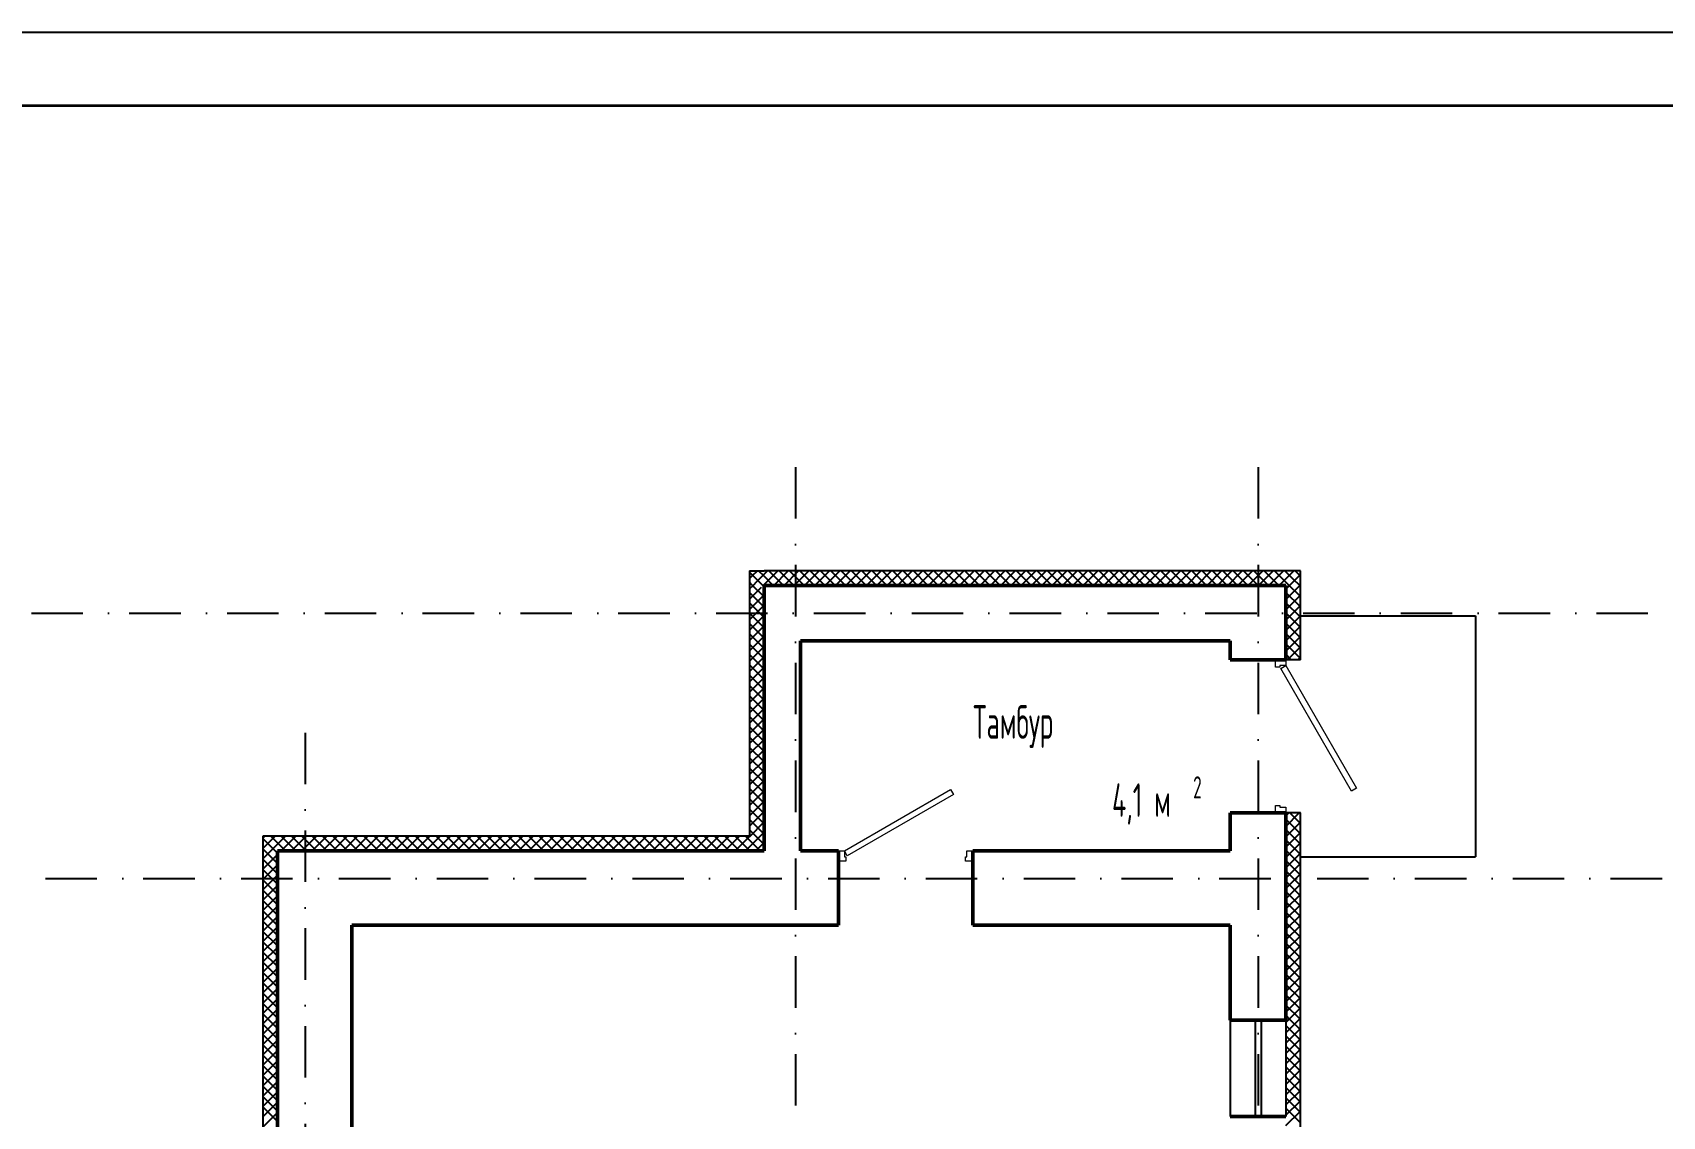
# Model space of a CAD drawing. Extents: x -1560602 to 321118, y -2308202 to -430103.
# Drawn here: x -1505462 to -1494292, y -2160366 to -2152937 of the extents above; entities that cross this region are included whole.
import ezdxf

# ---------------------------------------------------------------- set-up
doc = ezdxf.new("R2010")
doc.units = 0
doc.header["$MEASUREMENT"] = 0
doc.linetypes.add('Dot & Dashed', pattern=[670.277762, 352.777767, -176.388884, 0, -141.111112])
doc.linetypes.add('Штрихпунктирная', pattern=[0.670278, 0.352778, -0.176389, 0, -0.141111])
doc.layers.get('0').update_dxf_attribs({"color": 255, "linetype": 'CONTINUOUS'})
doc.layers.get('Defpoints').update_dxf_attribs({"linetype": 'CONTINUOUS'})
doc.layers.add('Двери', color=4, linetype='CONTINUOUS', lineweight=15)
doc.layers.add('стены', color=5, linetype='CONTINUOUS', lineweight=50)
for name, color, linetype in [('Оси', 253, 'Dot & Dashed'), ('отделка', 240, 'CONTINUOUS'), ('Текст', 7, 'CONTINUOUS'), ('Утеплитель', 6, 'CONTINUOUS')]:
    doc.layers.add(name, color=color, linetype=linetype)
doc.styles.get("Standard").update_dxf_attribs({"font": 'spds.shx', "width": 0.7, "height": 250})

msp = doc.modelspace()

# ---------------------------------------------------------------- linework, layer by layer
at = {"color": 0, "lineweight": 35, "ltscale": 100}
msp.add_line((-1558501.6, -2153437.3), (-1477001.6, -2153437.3), dxfattribs=at)
at = {"color": 0, "linetype": 'Continuous'}
for p, q in [((-1496773.7, -2156936.2), (-1495573.7, -2156936.2)), ((-1495573.7, -2156936.2), (-1495573.7, -2158586.2)), ((-1496773.7, -2158586.2), (-1495573.7, -2158586.2))]:
    msp.add_line(p, q, dxfattribs=at)
at = {"layer": 'Defpoints', "color": 0, "linetype": 'Continuous', "ltscale": 100}
msp.add_line((-1476440.2, -2152937.3), (-1560601.6, -2152937.3), dxfattribs=at)
at = {"layer": 'Двери', "color": 0, "linetype": 'Continuous'}
for p, q in [((-1496943.7, -2157286.2), (-1496943.7, -2157236.2)), ((-1496913.7, -2157286.2), (-1496943.7, -2157286.2)), ((-1496873.7, -2157276.2), (-1496913.7, -2157276.2)), ((-1496913.7, -2157276.2), (-1496913.7, -2157286.2)), ((-1496908.4, -2157296.2), (-1496873.7, -2157276.2)), ((-1496423.4, -2158136.3), (-1496908.4, -2157296.2)), ((-1496873.7, -2157236.2), (-1496873.7, -2157276.2)), ((-1496873.7, -2157276.2), (-1496388.7, -2158116.3)), ((-1499898.7, -2158546.2), (-1499171.3, -2158126.2)), ((-1499151.3, -2158160.8), (-1499878.7, -2158580.8)), ((-1499171.3, -2158126.2), (-1499151.3, -2158160.8)), ((-1496388.7, -2158116.3), (-1496423.4, -2158136.3)), ((-1496943.7, -2158286.2), (-1496943.7, -2158236.2)), ((-1496943.7, -2158236.2), (-1496913.7, -2158236.2)), ((-1496913.7, -2158236.2), (-1496913.7, -2158246.2)), ((-1496913.7, -2158246.2), (-1496873.7, -2158246.2)), ((-1496873.7, -2158246.2), (-1496873.7, -2158286.2)), ((-1499938.7, -2158546.2), (-1499898.7, -2158546.2)), ((-1499898.7, -2158546.2), (-1499898.7, -2158586.2)), ((-1499878.7, -2158580.8), (-1499898.7, -2158546.2)), ((-1499058.7, -2158586.2), (-1499058.7, -2158546.2)), ((-1499058.7, -2158546.2), (-1499018.7, -2158546.2)), ((-1499018.7, -2158546.2), (-1499018.7, -2158616.2)), ((-1499018.7, -2158546.2), (-1499018.7, -2158616.2)), ((-1499018.7, -2158546.2), (-1499018.7, -2158616.2)), ((-1499888.7, -2158616.2), (-1499938.7, -2158616.2)), ((-1499898.7, -2158586.2), (-1499888.7, -2158586.2)), ((-1499888.7, -2158586.2), (-1499888.7, -2158616.2)), ((-1499068.7, -2158616.2), (-1499068.7, -2158586.2)), ((-1499068.7, -2158586.2), (-1499058.7, -2158586.2)), ((-1499018.7, -2158616.2), (-1499068.7, -2158616.2))]:
    msp.add_line(p, q, dxfattribs=at)
at = {"layer": 'Оси', "color": 0, "linetype": 'Штрихпунктирная', "lineweight": -3, "ltscale": 1000}
for p, q in [((-1500233.7, -2155916.2), (-1500233.7, -2200993.8)), ((-1497063.7, -2155916.2), (-1497063.7, -2213001.2)), ((-1556419, -2156916.2), (-1478918.7, -2156916.2)), ((-1503593.7, -2157736.2), (-1503593.7, -2188846.2)), ((-1505373.6, -2158736.2), (-1478918.7, -2158736.2))]:
    msp.add_line(p, q, dxfattribs=at)
at = {"layer": 'отделка', "color": 0, "ltscale": 100}
for p, q in [((-1497253.7, -2159706.2), (-1497253.7, -2160366.2)), ((-1497080.2, -2160366.2), (-1497080.2, -2159706.2)), ((-1497040.2, -2160366.2), (-1497040.2, -2159706.2)), ((-1496873.7, -2159706.2), (-1496873.7, -2160366.2))]:
    msp.add_line(p, q, dxfattribs=at)
at = {"layer": 'стены', "color": 0, "linetype": 'Continuous'}
for p, q in [((-1496873.7, -2156726.2), (-1500448.7, -2156726.2)), ((-1500448.7, -2156726.2), (-1500448.7, -2157106.2)), ((-1496873.7, -2157236.2), (-1496873.7, -2156726.2)), ((-1500448.7, -2157106.2), (-1500448.7, -2158546.2)), ((-1500198.7, -2157106.2), (-1497253.7, -2157106.2)), ((-1500198.7, -2158546.2), (-1500198.7, -2157106.2)), ((-1497253.7, -2157106.2), (-1497253.7, -2157236.2)), ((-1496943.7, -2157236.2), (-1497253.7, -2157236.2)), ((-1496873.7, -2157236.2), (-1496943.7, -2157236.2)), ((-1496943.7, -2158286.2), (-1497253.7, -2158286.2)), ((-1497253.7, -2158286.2), (-1497253.7, -2158546.2)), ((-1496873.7, -2158286.2), (-1496943.7, -2158286.2)), ((-1496873.7, -2159706.2), (-1496873.7, -2158286.2)), ((-1500448.7, -2158546.2), (-1503783.7, -2158546.2)), ((-1503783.7, -2158546.2), (-1503783.7, -2171086.2)), ((-1499938.7, -2158546.2), (-1500198.7, -2158546.2)), ((-1499938.7, -2158546.2), (-1499938.7, -2158716.2)), ((-1499018.7, -2158546.2), (-1499018.7, -2158716.2)), ((-1497253.7, -2158546.2), (-1499018.7, -2158546.2)), ((-1499938.7, -2158716.2), (-1499938.7, -2159056.2)), ((-1499018.7, -2158716.2), (-1499018.7, -2159056.2)), ((-1503273.7, -2159056.2), (-1500448.7, -2159056.2)), ((-1503273.7, -2162576.2), (-1503273.7, -2159056.2)), ((-1500448.7, -2159056.2), (-1499938.7, -2159056.2)), ((-1499018.7, -2159056.2), (-1497253.7, -2159056.2)), ((-1497253.7, -2159056.2), (-1497253.7, -2159706.2)), ((-1496943.7, -2159706.2), (-1497253.7, -2159706.2)), ((-1496873.7, -2159706.2), (-1496943.7, -2159706.2)), ((-1496873.7, -2159706.2), (-1496943.7, -2159706.2)), ((-1496943.7, -2160366.2), (-1497253.7, -2160366.2)), ((-1496873.7, -2160366.2), (-1496943.7, -2160366.2)), ((-1496873.7, -2160366.2), (-1496943.7, -2160366.2))]:
    msp.add_line(p, q, dxfattribs=at)
at = {"layer": 'Утеплитель', "color": 0, "linetype": 'Continuous'}
for p, q in [((-1500548.7, -2156626.2), (-1500448.7, -2156626.2)), ((-1500548.7, -2156626.2), (-1500548.7, -2158446.2)), ((-1500525.8, -2156657.7), (-1500548.7, -2156634.7)), ((-1500548.7, -2156679.8), (-1500526.1, -2156657.2)), ((-1500526.1, -2156657.2), (-1500495.1, -2156626.2)), ((-1500457.3, -2156726.2), (-1500525.8, -2156657.7)), ((-1500496.3, -2156698.1), (-1500448.7, -2156650.5)), ((-1500448.7, -2156664), (-1500486.6, -2156626.2)), ((-1496773.7, -2156626.2), (-1500448.7, -2156626.2)), ((-1500448.7, -2156650.5), (-1500424.4, -2156626.2)), ((-1500448.7, -2156721.3), (-1500353.7, -2156626.2)), ((-1500315.8, -2156726.2), (-1500415.8, -2156626.2)), ((-1500383, -2156726.2), (-1500283, -2156626.2)), ((-1500245.1, -2156726.2), (-1500345.1, -2156626.2)), ((-1500312.3, -2156726.2), (-1500212.3, -2156626.2)), ((-1500174.4, -2156726.2), (-1500274.4, -2156626.2)), ((-1500241.6, -2156726.2), (-1500141.6, -2156626.2)), ((-1500103.7, -2156726.2), (-1500203.7, -2156626.2)), ((-1500170.8, -2156726.2), (-1500070.8, -2156626.2)), ((-1500033, -2156726.2), (-1500133, -2156626.2)), ((-1500100.1, -2156726.2), (-1500000.1, -2156626.2)), ((-1499962.3, -2156726.2), (-1500062.3, -2156626.2)), ((-1500029.4, -2156726.2), (-1499929.4, -2156626.2)), ((-1499891.6, -2156726.2), (-1499991.6, -2156626.2)), ((-1499958.7, -2156726.2), (-1499858.7, -2156626.2)), ((-1499820.9, -2156726.2), (-1499920.9, -2156626.2)), ((-1499888, -2156726.2), (-1499788, -2156626.2)), ((-1499750.2, -2156726.2), (-1499850.2, -2156626.2)), ((-1499817.3, -2156726.2), (-1499717.3, -2156626.2)), ((-1499679.4, -2156726.2), (-1499779.4, -2156626.2)), ((-1499746.6, -2156726.2), (-1499646.6, -2156626.2)), ((-1499608.7, -2156726.2), (-1499708.7, -2156626.2)), ((-1499675.9, -2156726.2), (-1499575.9, -2156626.2)), ((-1499538, -2156726.2), (-1499638, -2156626.2)), ((-1499605.2, -2156726.2), (-1499505.2, -2156626.2)), ((-1499467.3, -2156726.2), (-1499567.3, -2156626.2)), ((-1499534.4, -2156726.2), (-1499434.4, -2156626.2)), ((-1499396.6, -2156726.2), (-1499496.6, -2156626.2)), ((-1499463.7, -2156726.2), (-1499363.7, -2156626.2)), ((-1499325.9, -2156726.2), (-1499425.9, -2156626.2)), ((-1499393, -2156726.2), (-1499293, -2156626.2)), ((-1499255.2, -2156726.2), (-1499355.2, -2156626.2)), ((-1499322.3, -2156726.2), (-1499222.3, -2156626.2)), ((-1499184.5, -2156726.2), (-1499284.5, -2156626.2)), ((-1499251.6, -2156726.2), (-1499151.6, -2156626.2)), ((-1499113.8, -2156726.2), (-1499213.8, -2156626.2)), ((-1499180.9, -2156726.2), (-1499080.9, -2156626.2)), ((-1499043.1, -2156726.2), (-1499143.1, -2156626.2)), ((-1499110.2, -2156726.2), (-1499010.2, -2156626.2)), ((-1498972.3, -2156726.2), (-1499072.3, -2156626.2)), ((-1499039.5, -2156726.2), (-1498939.5, -2156626.2)), ((-1498901.6, -2156726.2), (-1499001.6, -2156626.2)), ((-1498968.8, -2156726.2), (-1498868.8, -2156626.2)), ((-1498830.9, -2156726.2), (-1498930.9, -2156626.2)), ((-1498898, -2156726.2), (-1498798, -2156626.2)), ((-1498760.2, -2156726.2), (-1498860.2, -2156626.2)), ((-1498827.3, -2156726.2), (-1498727.3, -2156626.2)), ((-1498689.5, -2156726.2), (-1498789.5, -2156626.2)), ((-1498756.6, -2156726.2), (-1498656.6, -2156626.2)), ((-1498618.8, -2156726.2), (-1498718.8, -2156626.2)), ((-1498685.9, -2156726.2), (-1498585.9, -2156626.2)), ((-1498548.1, -2156726.2), (-1498648.1, -2156626.2)), ((-1498615.2, -2156726.2), (-1498515.2, -2156626.2)), ((-1498477.4, -2156726.2), (-1498577.4, -2156626.2)), ((-1498544.5, -2156726.2), (-1498444.5, -2156626.2)), ((-1498406.7, -2156726.2), (-1498506.7, -2156626.2)), ((-1498473.8, -2156726.2), (-1498373.8, -2156626.2)), ((-1498335.9, -2156726.2), (-1498435.9, -2156626.2)), ((-1498403.1, -2156726.2), (-1498303.1, -2156626.2)), ((-1498265.2, -2156726.2), (-1498365.2, -2156626.2)), ((-1498332.4, -2156726.2), (-1498232.4, -2156626.2)), ((-1498194.5, -2156726.2), (-1498294.5, -2156626.2)), ((-1498261.7, -2156726.2), (-1498161.7, -2156626.2)), ((-1498123.8, -2156726.2), (-1498223.8, -2156626.2)), ((-1498190.9, -2156726.2), (-1498090.9, -2156626.2)), ((-1498053.1, -2156726.2), (-1498153.1, -2156626.2)), ((-1498120.2, -2156726.2), (-1498020.2, -2156626.2)), ((-1497982.4, -2156726.2), (-1498082.4, -2156626.2)), ((-1498049.5, -2156726.2), (-1497949.5, -2156626.2)), ((-1497911.7, -2156726.2), (-1498011.7, -2156626.2)), ((-1497978.8, -2156726.2), (-1497878.8, -2156626.2)), ((-1497841, -2156726.2), (-1497941, -2156626.2)), ((-1497908.1, -2156726.2), (-1497808.1, -2156626.2)), ((-1497770.3, -2156726.2), (-1497870.3, -2156626.2)), ((-1497837.4, -2156726.2), (-1497737.4, -2156626.2)), ((-1497699.5, -2156726.2), (-1497799.5, -2156626.2)), ((-1497766.7, -2156726.2), (-1497666.7, -2156626.2)), ((-1497628.8, -2156726.2), (-1497728.8, -2156626.2)), ((-1497696, -2156726.2), (-1497596, -2156626.2)), ((-1497558.1, -2156726.2), (-1497658.1, -2156626.2)), ((-1497625.3, -2156726.2), (-1497525.3, -2156626.2)), ((-1497487.4, -2156726.2), (-1497587.4, -2156626.2)), ((-1497554.5, -2156726.2), (-1497454.5, -2156626.2)), ((-1497416.7, -2156726.2), (-1497516.7, -2156626.2)), ((-1497483.8, -2156726.2), (-1497383.8, -2156626.2)), ((-1497346, -2156726.2), (-1497446, -2156626.2)), ((-1497413.1, -2156726.2), (-1497313.1, -2156626.2)), ((-1497275.3, -2156726.2), (-1497375.3, -2156626.2)), ((-1497342.4, -2156726.2), (-1497242.4, -2156626.2)), ((-1497204.6, -2156726.2), (-1497304.6, -2156626.2)), ((-1497271.7, -2156726.2), (-1497171.7, -2156626.2)), ((-1497133.9, -2156726.2), (-1497233.9, -2156626.2)), ((-1497201, -2156726.2), (-1497101, -2156626.2)), ((-1497063.2, -2156726.2), (-1497163.2, -2156626.2)), ((-1497130.3, -2156726.2), (-1497030.3, -2156626.2)), ((-1496992.4, -2156726.2), (-1497092.4, -2156626.2)), ((-1497059.6, -2156726.2), (-1496959.6, -2156626.2)), ((-1496921.7, -2156726.2), (-1497021.7, -2156626.2)), ((-1496988.9, -2156726.2), (-1496888.9, -2156626.2)), ((-1496862.4, -2156714.9), (-1496951, -2156626.2)), ((-1496918.2, -2156726.2), (-1496818.2, -2156626.2)), ((-1496827, -2156679.5), (-1496880.3, -2156626.2)), ((-1496873.7, -2156752.5), (-1496773.7, -2156652.5)), ((-1496791.7, -2156644.1), (-1496809.6, -2156626.2)), ((-1496773.7, -2156662.1), (-1496791.7, -2156644.1)), ((-1496773.7, -2157236.2), (-1496773.7, -2156626.2)), ((-1500528, -2156726.2), (-1500548.7, -2156705.4)), ((-1500548.7, -2156750.5), (-1500524.4, -2156726.2)), ((-1500548.7, -2156821.3), (-1500466.5, -2156739)), ((-1500448.7, -2156805.4), (-1500528, -2156726.2)), ((-1500524.4, -2156726.2), (-1500496.3, -2156698.1)), ((-1500453.7, -2156726.2), (-1500448.7, -2156721.3)), ((-1500386.6, -2156726.2), (-1500448.7, -2156664)), ((-1496873.7, -2156823.2), (-1496773.7, -2156723.2)), ((-1496773.7, -2156803.5), (-1496862.4, -2156714.9)), ((-1496773.7, -2156732.8), (-1496827, -2156679.5)), ((-1500448.7, -2156876.2), (-1500548.7, -2156776.2)), ((-1500548.7, -2156892), (-1500448.7, -2156792)), ((-1500448.7, -2156946.9), (-1500548.7, -2156846.9)), ((-1500548.7, -2156962.7), (-1500448.7, -2156862.7)), ((-1496773.7, -2156874.2), (-1496873.7, -2156774.2)), ((-1496873.7, -2156893.9), (-1496773.7, -2156793.9)), ((-1496773.7, -2156944.9), (-1496873.7, -2156844.9)), ((-1496873.7, -2156964.6), (-1496773.7, -2156864.6)), ((-1500448.7, -2157017.6), (-1500548.7, -2156917.6)), ((-1500548.7, -2157033.4), (-1500448.7, -2156933.4)), ((-1500448.7, -2157088.3), (-1500548.7, -2156988.3)), ((-1496773.7, -2157015.6), (-1496873.7, -2156915.6)), ((-1496873.7, -2157035.3), (-1496773.7, -2156935.3)), ((-1496773.7, -2157086.3), (-1496873.7, -2156986.3)), ((-1500548.7, -2157104.1), (-1500448.7, -2157004.1)), ((-1500448.7, -2157159), (-1500548.7, -2157059)), ((-1500548.7, -2157174.8), (-1500448.7, -2157074.8)), ((-1496873.7, -2157106.1), (-1496773.7, -2157006.1)), ((-1496773.7, -2157157), (-1496873.7, -2157057)), ((-1496873.7, -2157176.8), (-1496773.7, -2157076.8)), ((-1500448.7, -2157229.7), (-1500548.7, -2157129.7)), ((-1500548.7, -2157245.5), (-1500448.7, -2157145.5)), ((-1500448.7, -2157300.4), (-1500548.7, -2157200.4)), ((-1500548.7, -2157316.2), (-1500448.7, -2157216.2)), ((-1496773.7, -2157227.8), (-1496873.7, -2157127.8)), ((-1496836, -2157236.2), (-1496873.7, -2157198.5)), ((-1496862.5, -2157236.2), (-1496773.7, -2157147.5)), ((-1496791.8, -2157236.2), (-1496773.7, -2157218.2)), ((-1500448.7, -2157371.1), (-1500548.7, -2157271.1)), ((-1500548.7, -2157386.9), (-1500448.7, -2157286.9)), ((-1496773.7, -2157236.2), (-1496873.7, -2157236.2)), ((-1500448.7, -2157441.8), (-1500548.7, -2157341.8)), ((-1500548.7, -2157457.7), (-1500448.7, -2157357.7)), ((-1500448.7, -2157512.6), (-1500548.7, -2157412.6)), ((-1500548.7, -2157528.4), (-1500448.7, -2157428.4)), ((-1500448.7, -2157583.3), (-1500548.7, -2157483.3)), ((-1500548.7, -2157599.1), (-1500448.7, -2157499.1)), ((-1500448.7, -2157654), (-1500548.7, -2157554)), ((-1500548.7, -2157669.8), (-1500448.7, -2157569.8)), ((-1500448.7, -2157724.7), (-1500548.7, -2157624.7)), ((-1500548.7, -2157740.5), (-1500448.7, -2157640.5)), ((-1500448.7, -2157795.4), (-1500548.7, -2157695.4)), ((-1500548.7, -2157811.2), (-1500448.7, -2157711.2)), ((-1500448.7, -2157866.1), (-1500548.7, -2157766.1)), ((-1500548.7, -2157881.9), (-1500448.7, -2157781.9)), ((-1500448.7, -2157936.8), (-1500548.7, -2157836.8)), ((-1500548.7, -2157952.6), (-1500448.7, -2157852.6)), ((-1500448.7, -2158007.5), (-1500548.7, -2157907.5)), ((-1500548.7, -2158023.3), (-1500448.7, -2157923.3)), ((-1500448.7, -2158078.2), (-1500548.7, -2157978.2)), ((-1500548.7, -2158094), (-1500448.7, -2157994)), ((-1500448.7, -2158149), (-1500548.7, -2158049)), ((-1500548.7, -2158164.8), (-1500448.7, -2158064.8)), ((-1500448.7, -2158219.7), (-1500548.7, -2158119.7)), ((-1500548.7, -2158235.5), (-1500448.7, -2158135.5)), ((-1500448.7, -2158290.4), (-1500548.7, -2158190.4)), ((-1500548.7, -2158306.2), (-1500448.7, -2158206.2)), ((-1500448.7, -2158361.1), (-1500548.7, -2158261.1)), ((-1500548.7, -2158376.9), (-1500448.7, -2158276.9)), ((-1500448.7, -2158431.8), (-1500548.7, -2158331.8)), ((-1496773.7, -2158286.2), (-1496873.7, -2158286.2)), ((-1496873.7, -2158308.1), (-1496851.8, -2158286.2)), ((-1496873.7, -2158378.8), (-1496781.1, -2158286.2)), ((-1496773.7, -2158429.8), (-1496873.7, -2158329.8)), ((-1496773.7, -2158359.1), (-1496846.7, -2158286.2)), ((-1496773.7, -2158288.4), (-1496775.9, -2158286.2)), ((-1496773.7, -2159706.2), (-1496773.7, -2158286.2)), ((-1500548.7, -2158446.2), (-1503883.7, -2158446.2)), ((-1503883.7, -2158446.2), (-1503883.7, -2171186.2)), ((-1503877.2, -2158452.7), (-1503870.7, -2158446.2)), ((-1503841.9, -2158488.1), (-1503800, -2158446.2)), ((-1503728.4, -2158546.2), (-1503828.4, -2158446.2)), ((-1503806.5, -2158523.4), (-1503729.3, -2158446.2)), ((-1503758.6, -2158546.2), (-1503658.6, -2158446.2)), ((-1503657.7, -2158546.2), (-1503757.7, -2158446.2)), ((-1503687.9, -2158546.2), (-1503587.9, -2158446.2)), ((-1503587, -2158546.2), (-1503687, -2158446.2)), ((-1503617.2, -2158546.2), (-1503517.2, -2158446.2)), ((-1503516.3, -2158546.2), (-1503616.3, -2158446.2)), ((-1503546.5, -2158546.2), (-1503446.5, -2158446.2)), ((-1503445.6, -2158546.2), (-1503545.6, -2158446.2)), ((-1503475.8, -2158546.2), (-1503375.8, -2158446.2)), ((-1503374.9, -2158546.2), (-1503474.9, -2158446.2)), ((-1503405.1, -2158546.2), (-1503305.1, -2158446.2)), ((-1503304.2, -2158546.2), (-1503404.2, -2158446.2)), ((-1503334.3, -2158546.2), (-1503234.3, -2158446.2)), ((-1503233.5, -2158546.2), (-1503333.5, -2158446.2)), ((-1503263.6, -2158546.2), (-1503163.6, -2158446.2)), ((-1503162.7, -2158546.2), (-1503262.7, -2158446.2)), ((-1503192.9, -2158546.2), (-1503092.9, -2158446.2)), ((-1503092, -2158546.2), (-1503192, -2158446.2)), ((-1503122.2, -2158546.2), (-1503022.2, -2158446.2)), ((-1503021.3, -2158546.2), (-1503121.3, -2158446.2)), ((-1503051.5, -2158546.2), (-1502951.5, -2158446.2)), ((-1502950.6, -2158546.2), (-1503050.6, -2158446.2)), ((-1502980.8, -2158546.2), (-1502880.8, -2158446.2)), ((-1502879.9, -2158546.2), (-1502979.9, -2158446.2)), ((-1502910.1, -2158546.2), (-1502810.1, -2158446.2)), ((-1502809.2, -2158546.2), (-1502909.2, -2158446.2)), ((-1502839.4, -2158546.2), (-1502739.4, -2158446.2)), ((-1502738.5, -2158546.2), (-1502838.5, -2158446.2)), ((-1502768.7, -2158546.2), (-1502668.7, -2158446.2)), ((-1502667.8, -2158546.2), (-1502767.8, -2158446.2)), ((-1502697.9, -2158546.2), (-1502597.9, -2158446.2)), ((-1502597.1, -2158546.2), (-1502697.1, -2158446.2)), ((-1502627.2, -2158546.2), (-1502527.2, -2158446.2)), ((-1502526.4, -2158546.2), (-1502626.4, -2158446.2)), ((-1502556.5, -2158546.2), (-1502456.5, -2158446.2)), ((-1502455.6, -2158546.2), (-1502555.6, -2158446.2)), ((-1502485.8, -2158546.2), (-1502385.8, -2158446.2)), ((-1502384.9, -2158546.2), (-1502484.9, -2158446.2)), ((-1502415.1, -2158546.2), (-1502315.1, -2158446.2)), ((-1502314.2, -2158546.2), (-1502414.2, -2158446.2)), ((-1502344.4, -2158546.2), (-1502244.4, -2158446.2)), ((-1502243.5, -2158546.2), (-1502343.5, -2158446.2)), ((-1502273.7, -2158546.2), (-1502173.7, -2158446.2)), ((-1502172.8, -2158546.2), (-1502272.8, -2158446.2)), ((-1502203, -2158546.2), (-1502103, -2158446.2)), ((-1502102.1, -2158546.2), (-1502202.1, -2158446.2)), ((-1502132.3, -2158546.2), (-1502032.3, -2158446.2)), ((-1502031.4, -2158546.2), (-1502131.4, -2158446.2)), ((-1502061.6, -2158546.2), (-1501961.6, -2158446.2)), ((-1501960.7, -2158546.2), (-1502060.7, -2158446.2)), ((-1501990.8, -2158546.2), (-1501890.8, -2158446.2)), ((-1501890, -2158546.2), (-1501990, -2158446.2)), ((-1501920.1, -2158546.2), (-1501820.1, -2158446.2)), ((-1501819.2, -2158546.2), (-1501919.2, -2158446.2)), ((-1501849.4, -2158546.2), (-1501749.4, -2158446.2)), ((-1501748.5, -2158546.2), (-1501848.5, -2158446.2)), ((-1501778.7, -2158546.2), (-1501678.7, -2158446.2)), ((-1501677.8, -2158546.2), (-1501777.8, -2158446.2)), ((-1501708, -2158546.2), (-1501608, -2158446.2)), ((-1501607.1, -2158546.2), (-1501707.1, -2158446.2)), ((-1501637.3, -2158546.2), (-1501537.3, -2158446.2)), ((-1501536.4, -2158546.2), (-1501636.4, -2158446.2)), ((-1501566.6, -2158546.2), (-1501466.6, -2158446.2)), ((-1501465.7, -2158546.2), (-1501565.7, -2158446.2)), ((-1501495.9, -2158546.2), (-1501395.9, -2158446.2)), ((-1501395, -2158546.2), (-1501495, -2158446.2)), ((-1501425.2, -2158546.2), (-1501325.2, -2158446.2)), ((-1501324.3, -2158546.2), (-1501424.3, -2158446.2)), ((-1501354.4, -2158546.2), (-1501254.4, -2158446.2)), ((-1501253.6, -2158546.2), (-1501353.6, -2158446.2)), ((-1501283.7, -2158546.2), (-1501183.7, -2158446.2)), ((-1501182.9, -2158546.2), (-1501282.9, -2158446.2)), ((-1501213, -2158546.2), (-1501113, -2158446.2)), ((-1501112.1, -2158546.2), (-1501212.1, -2158446.2)), ((-1501142.3, -2158546.2), (-1501042.3, -2158446.2)), ((-1501041.4, -2158546.2), (-1501141.4, -2158446.2)), ((-1501071.6, -2158546.2), (-1500971.6, -2158446.2)), ((-1500970.7, -2158546.2), (-1501070.7, -2158446.2)), ((-1501000.9, -2158546.2), (-1500900.9, -2158446.2)), ((-1500900, -2158546.2), (-1501000, -2158446.2)), ((-1500930.2, -2158546.2), (-1500830.2, -2158446.2)), ((-1500829.3, -2158546.2), (-1500929.3, -2158446.2)), ((-1500859.5, -2158546.2), (-1500759.5, -2158446.2)), ((-1500758.6, -2158546.2), (-1500858.6, -2158446.2)), ((-1500788.8, -2158546.2), (-1500688.8, -2158446.2)), ((-1500687.9, -2158546.2), (-1500787.9, -2158446.2)), ((-1500718, -2158546.2), (-1500618, -2158446.2)), ((-1500617.2, -2158546.2), (-1500717.2, -2158446.2)), ((-1500647.3, -2158546.2), (-1500547.3, -2158446.2)), ((-1500546.5, -2158546.2), (-1500646.5, -2158446.2)), ((-1500576.6, -2158546.2), (-1500476.6, -2158446.2)), ((-1500475.7, -2158546.2), (-1500575.7, -2158446.2)), ((-1500487.6, -2158463.7), (-1500548.7, -2158402.5)), ((-1500547.6, -2158446.5), (-1500448.7, -2158347.6)), ((-1500448.7, -2158502.5), (-1500505, -2158446.2)), ((-1500492.7, -2158462.2), (-1500448.7, -2158418.3)), ((-1496873.7, -2158449.6), (-1496773.7, -2158349.6)), ((-1496773.7, -2158500.5), (-1496873.7, -2158400.5)), ((-1496873.7, -2158520.3), (-1496773.7, -2158420.3)), ((-1503883.7, -2158459.2), (-1503877.2, -2158452.7)), ((-1503783.7, -2158561.6), (-1503883.7, -2158461.6)), ((-1503883.7, -2158529.9), (-1503841.9, -2158488.1)), ((-1503883.7, -2158600.6), (-1503806.5, -2158523.4)), ((-1503783.7, -2158632.3), (-1503883.7, -2158532.3)), ((-1500505.9, -2158546.2), (-1500448.7, -2158489)), ((-1496773.7, -2158571.3), (-1496873.7, -2158471.3)), ((-1496873.7, -2158591), (-1496773.7, -2158491)), ((-1496773.7, -2158642), (-1496873.7, -2158542)), ((-1503883.7, -2158671.3), (-1503783.7, -2158571.3)), ((-1503783.7, -2158703), (-1503883.7, -2158603)), ((-1503883.7, -2158742), (-1503783.7, -2158642)), ((-1496873.7, -2158661.7), (-1496773.7, -2158561.7)), ((-1496773.7, -2158712.7), (-1496873.7, -2158612.7)), ((-1496873.7, -2158732.4), (-1496773.7, -2158632.4)), ((-1503783.7, -2158773.7), (-1503883.7, -2158673.7)), ((-1503883.7, -2158812.8), (-1503783.7, -2158712.8)), ((-1503783.7, -2158844.5), (-1503883.7, -2158744.5)), ((-1496773.7, -2158783.4), (-1496873.7, -2158683.4)), ((-1496873.7, -2158803.1), (-1496773.7, -2158703.1)), ((-1496773.7, -2158854.1), (-1496873.7, -2158754.1)), ((-1496873.7, -2158873.8), (-1496773.7, -2158773.8)), ((-1503883.7, -2158883.5), (-1503783.7, -2158783.5)), ((-1503783.7, -2158915.2), (-1503883.7, -2158815.2)), ((-1503883.7, -2158954.2), (-1503783.7, -2158854.2)), ((-1503783.7, -2158985.9), (-1503883.7, -2158885.9)), ((-1496773.7, -2158924.8), (-1496873.7, -2158824.8)), ((-1496873.7, -2158944.5), (-1496773.7, -2158844.5)), ((-1503883.7, -2159024.9), (-1503783.7, -2158924.9)), ((-1503783.7, -2159056.6), (-1503883.7, -2158956.6)), ((-1503883.7, -2159095.6), (-1503783.7, -2158995.6)), ((-1496773.7, -2158995.5), (-1496873.7, -2158895.5)), ((-1496873.7, -2159015.2), (-1496773.7, -2158915.2)), ((-1496773.7, -2159066.2), (-1496873.7, -2158966.2)), ((-1496873.7, -2159086), (-1496773.7, -2158986)), ((-1503783.7, -2159127.3), (-1503883.7, -2159027.3)), ((-1503883.7, -2159166.3), (-1503783.7, -2159066.3)), ((-1503783.7, -2159198), (-1503883.7, -2159098)), ((-1496773.7, -2159136.9), (-1496873.7, -2159036.9)), ((-1496873.7, -2159156.7), (-1496773.7, -2159056.7)), ((-1496773.7, -2159207.7), (-1496873.7, -2159107.7)), ((-1503883.7, -2159237), (-1503783.7, -2159137)), ((-1503783.7, -2159268.7), (-1503883.7, -2159168.7)), ((-1503883.7, -2159307.7), (-1503783.7, -2159207.7)), ((-1496873.7, -2159227.4), (-1496773.7, -2159127.4)), ((-1496773.7, -2159278.4), (-1496873.7, -2159178.4)), ((-1496873.7, -2159298.1), (-1496773.7, -2159198.1)), ((-1503783.7, -2159339.4), (-1503883.7, -2159239.4)), ((-1503883.7, -2159378.4), (-1503783.7, -2159278.4)), ((-1503783.7, -2159410.1), (-1503883.7, -2159310.1)), ((-1496773.7, -2159349.1), (-1496873.7, -2159249.1)), ((-1496873.7, -2159368.8), (-1496773.7, -2159268.8)), ((-1496773.7, -2159419.8), (-1496873.7, -2159319.8)), ((-1496873.7, -2159439.5), (-1496773.7, -2159339.5)), ((-1503883.7, -2159449.2), (-1503783.7, -2159349.2)), ((-1503783.7, -2159480.9), (-1503883.7, -2159380.9)), ((-1503883.7, -2159519.9), (-1503783.7, -2159419.9)), ((-1503783.7, -2159551.6), (-1503883.7, -2159451.6)), ((-1496773.7, -2159490.5), (-1496873.7, -2159390.5)), ((-1496873.7, -2159510.2), (-1496773.7, -2159410.2)), ((-1503883.7, -2159590.6), (-1503783.7, -2159490.6)), ((-1503783.7, -2159622.3), (-1503883.7, -2159522.3)), ((-1503883.7, -2159661.3), (-1503783.7, -2159561.3)), ((-1496773.7, -2159561.2), (-1496873.7, -2159461.2)), ((-1496873.7, -2159580.9), (-1496773.7, -2159480.9)), ((-1496773.7, -2159631.9), (-1496873.7, -2159531.9)), ((-1496873.7, -2159651.6), (-1496773.7, -2159551.6)), ((-1503783.7, -2159693), (-1503883.7, -2159593)), ((-1503883.7, -2159732), (-1503783.7, -2159632)), ((-1503783.7, -2159763.7), (-1503883.7, -2159663.7)), ((-1496773.7, -2159702.6), (-1496873.7, -2159602.6)), ((-1496840.9, -2159706.2), (-1496873.7, -2159673.3)), ((-1496857.6, -2159706.2), (-1496773.7, -2159622.3)), ((-1503883.7, -2159802.7), (-1503783.7, -2159702.7)), ((-1503783.7, -2159834.4), (-1503883.7, -2159734.4)), ((-1503883.7, -2159873.4), (-1503783.7, -2159773.4)), ((-1496873.7, -2159722.3), (-1496857.6, -2159706.2)), ((-1496873.7, -2159793.1), (-1496786.9, -2159706.2)), ((-1496773.7, -2159844.1), (-1496873.7, -2159744.1)), ((-1496873.7, -2159863.8), (-1496773.7, -2159763.8)), ((-1496773.7, -2159773.3), (-1496840.9, -2159706.2)), ((-1496786.9, -2159706.2), (-1496773.7, -2159693.1)), ((-1496773.7, -2164676.2), (-1496773.7, -2159706.2)), ((-1503783.7, -2159905.1), (-1503883.7, -2159805.1)), ((-1503883.7, -2159944.1), (-1503783.7, -2159844.1)), ((-1503783.7, -2159975.8), (-1503883.7, -2159875.8)), ((-1496773.7, -2159914.8), (-1496873.7, -2159814.8)), ((-1496873.7, -2159934.5), (-1496773.7, -2159834.5)), ((-1496773.7, -2159985.5), (-1496873.7, -2159885.5)), ((-1503883.7, -2160014.8), (-1503783.7, -2159914.8)), ((-1503783.7, -2160046.5), (-1503883.7, -2159946.5)), ((-1503883.7, -2160085.5), (-1503783.7, -2159985.5)), ((-1496873.7, -2160005.2), (-1496773.7, -2159905.2)), ((-1496773.7, -2160056.2), (-1496873.7, -2159956.2)), ((-1496873.7, -2160075.9), (-1496773.7, -2159975.9)), ((-1503783.7, -2160117.3), (-1503883.7, -2160017.3)), ((-1503883.7, -2160156.3), (-1503783.7, -2160056.3)), ((-1503783.7, -2160188), (-1503883.7, -2160088)), ((-1496773.7, -2160126.9), (-1496873.7, -2160026.9)), ((-1496873.7, -2160146.6), (-1496773.7, -2160046.6)), ((-1496773.7, -2160197.6), (-1496873.7, -2160097.6)), ((-1496873.7, -2160217.3), (-1496773.7, -2160117.3)), ((-1503883.7, -2160227), (-1503783.7, -2160127)), ((-1503783.7, -2160258.7), (-1503883.7, -2160158.7)), ((-1503883.7, -2160297.7), (-1503783.7, -2160197.7)), ((-1503783.7, -2160329.4), (-1503883.7, -2160229.4)), ((-1496773.7, -2160268.3), (-1496873.7, -2160168.3)), ((-1496873.7, -2160288), (-1496773.7, -2160188)), ((-1503883.7, -2160368.4), (-1503783.7, -2160268.4)), ((-1503783.7, -2160400.1), (-1503883.7, -2160300.1)), ((-1503883.7, -2160439.1), (-1503783.7, -2160339.1)), ((-1496773.7, -2160339), (-1496873.7, -2160239)), ((-1496873.7, -2160358.7), (-1496773.7, -2160258.7)), ((-1496773.7, -2160409.7), (-1496873.7, -2160309.7)), ((-1496873.7, -2160429.5), (-1496773.7, -2160329.5))]:
    msp.add_line(p, q, dxfattribs=at)

# ---------------------------------------------------------------- texts
at = {"layer": 'Текст', "color": 0, "linetype": 'Continuous', "width": 0.7}
for s, height, p in [('Тамбур', 230, (-1499016.7, -2157778.1)), ('4,1 м', 230, (-1498064, -2158313.1)), ('2', 151.8, (-1497508.2, -2158186.6))]:
    msp.add_text(s, height=height, dxfattribs=at).set_placement(p)

doc.saveas('drawing.dxf')
